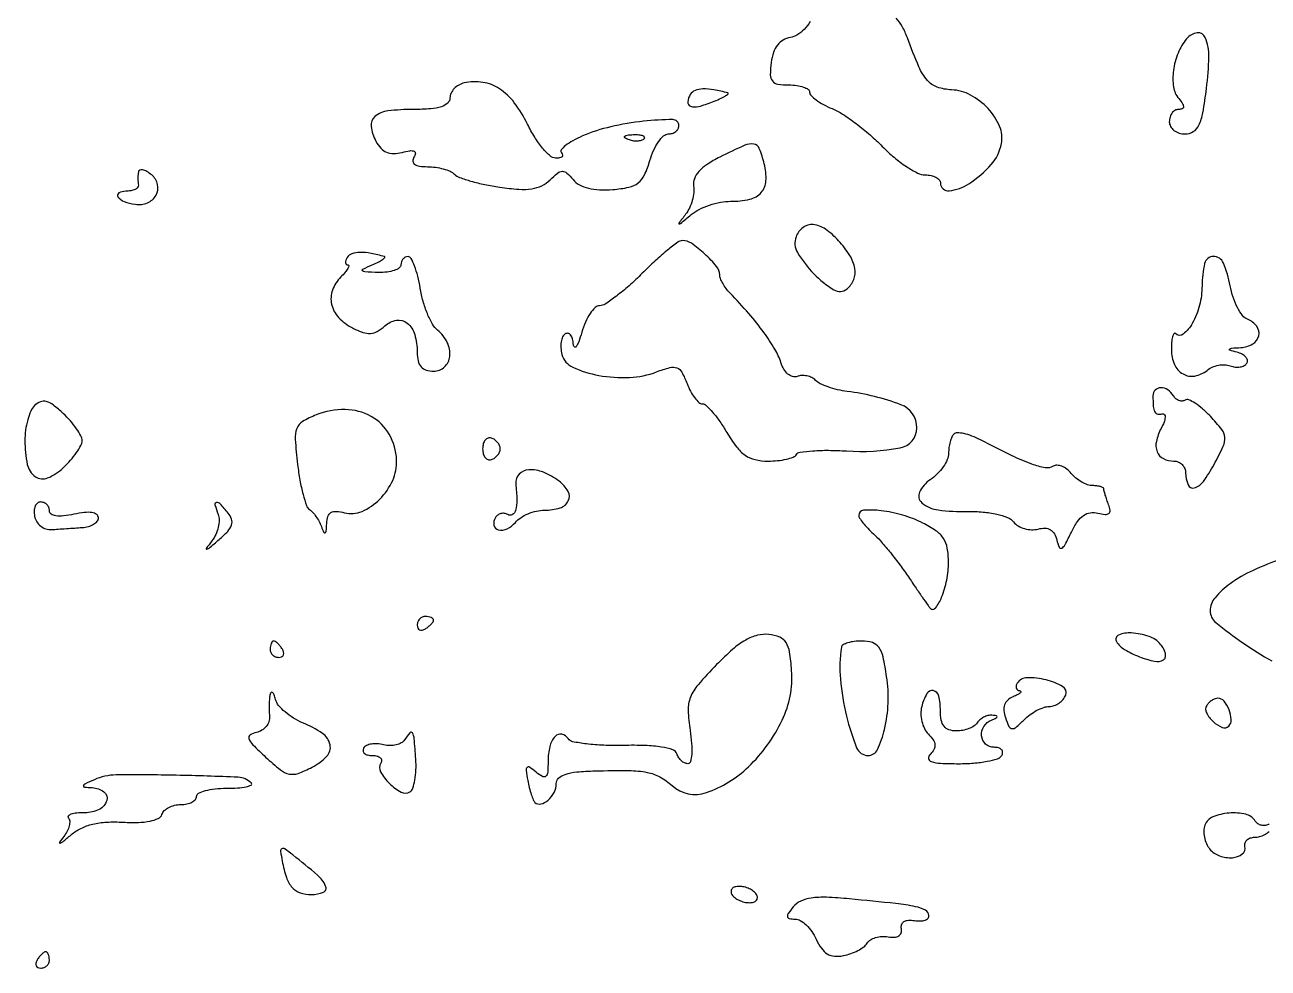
# Model space of a CAD drawing. Extents: x 0 to 5034, y 0 to 2560.
# Drawn here: x 1487 to 1639.1, y 631 to 746.3 of the extents above; entities that cross this region are included whole.
import ezdxf

# ---------------------------------------------------------------- set-up
doc = ezdxf.new("R2010")
doc.units = 0

msp = doc.modelspace()

# ---------------------------------------------------------------- linework, layer by layer
for points in [[(1583.078851, 746.735781, -0.051221), (1582.316141, 745.795035, -0.055054), (1581.454518, 745.102275, -0.105232), (1580.626432, 744.792945, 0.095642), (1579.754332, 744.485914, 0.09727), (1579.065171, 743.87763, 0.082262), (1578.576855, 742.961178, 0.048521), (1578.295249, 741.75, 0.030062), (1578.187054, 740.236705, 0.171513), (1578.443094, 739.485412, 0.189776), (1579.096825, 739.104545, 0.038128), (1580.46579, 739, -0.032927), (1581.436536, 738.936003, -0.050567), (1582.255576, 738.741888, -0.065402), (1582.820964, 738.458681, -0.248909), (1583, 738.12132, 0.19976), (1583.171281, 737.709709, 0.036984), (1583.807812, 737.164577, 0.03456), (1584.696924, 736.600714, 0.025438), (1585.75, 736.098213, -0.04499), (1587.040854, 735.419151, -0.017745), (1588.688131, 734.268623, -0.017393), (1590.390711, 732.891958, -0.020817), (1591.890445, 731.476892, 0.025039), (1593.324969, 730.146064, 0.028232), (1594.831191, 729.021337, 0.029192), (1596.203869, 728.223354, 0.117591), (1597.140445, 728, -0.051807), (1597.851943, 727.92608, -0.071711), (1598.453756, 727.70625, -0.091715), (1598.858175, 727.381668, -0.179791), (1599, 727, 0.445711), (1600.054179, 726.052349, 0.117477), (1602.476349, 726.909736, 0.068737), (1605.208353, 729.264391, 0.133774), (1606.467152, 731.829436, 0.150493), (1606.237409, 733.938761, 0.085609), (1604.822867, 736.107093, 0.081744), (1602.68245, 737.764287, 0.114893), (1600.361189, 738.399039, -0.073523), (1598.600168, 738.728459, -0.134413), (1597.401834, 739.546405, -0.075362), (1596.372007, 741.210367, -0.012251), (1594.961265, 744.75, 0.036942), (1594.327571, 746.136817, 0.064214), (1593.582397, 747.157309, 0.081995)], [(1640.778571, 681.01426, 0.030455), (1637.249686, 679.640469, 0.048126), (1634.447222, 678.004792, 0.06038), (1632.590234, 676.291723, 0.178117), (1632, 674.687419, 0.225768), (1632.676698, 673.265148, 0.01922), (1635.999121, 670.769804, 0.022936), (1639.524765, 668.559995, 0.129216)], [(1639.223607, 648.638197, -0.092519), (1638.761469, 648.459449, -0.096172), (1638.272527, 648.462971, -0.09932), (1637.832848, 648.647286, -0.105964), (1637.510081, 648.983688, 0.201104), (1636.346722, 649.814762, 0.07612), (1634.314491, 649.960207, 0.076488), (1632.341824, 649.491699, 0.207538), (1631.35674, 648.487265, 0.084443), (1631.220025, 647.805558, 0.056274), (1631.286215, 647.009888, 0.054989), (1631.532927, 646.227039, 0.069502), (1631.931812, 645.582161, 0.132797), (1633.140823, 644.729899, 0.10526), (1634.729724, 644.505617, 0.149262), (1635.9197, 644.961496, 0.289927), (1636.25, 645.882837, -0.132087), (1636.268087, 646.308167, -0.128759), (1636.496726, 646.671833, -0.110219), (1636.909359, 646.915754, -0.078743), (1637.440983, 647, 0.070406), (1638.045089, 647.085489, 0.052739), (1638.668275, 647.339137, 0.05336), (1639.216072, 647.712731, 0.078175)]]:
    msp.add_lwpolyline(points, format="xyb")
for points in [[(1629.11985, 744.64441, 0.076801), (1628.065179, 742.88265, 0.063551), (1627.503992, 740.766204, 0.068282), (1627.51222, 738.756393, 0.138953), (1628.145986, 737.324097, -0.024122), (1628.627152, 736.683862, -0.154725), (1628.741336, 736.300157, -0.314486), (1628.579695, 736.077136, -0.083756), (1628.122445, 736, 0.132654), (1627.694405, 735.884403, 0.100549), (1627.329718, 735.559375, 0.087756), (1627.084365, 735.073173, 0.073201), (1627, 734.5, 0.127683), (1627.148502, 733.927955, 0.100748), (1627.566363, 733.440625, 0.089431), (1628.191435, 733.112986, 0.076248), (1628.928044, 733, 0.140559), (1629.933084, 733.28823, 0.144044), (1630.621243, 734.063254, 0.066927), (1631.107901, 735.601938, 0.012094), (1631.552683, 738.575361, 0.025961), (1631.832918, 742.439879, 0.10077), (1631.404455, 744.789344, 0.343877), (1630.416798, 745.364228, 0.18786)], [(1540.75, 739.24361, 0.073332), (1540.081204, 738.987423, 0.073116), (1539.514062, 738.548904, 0.078935), (1539.131945, 738.001119, 0.11337), (1539, 737.426676, -0.204507), (1538.723091, 736.777976, -0.11375), (1537.971795, 736.330313, -0.060137), (1536.64167, 736.073526, -0.017647), (1534.559017, 736, 0.028792), (1531.410084, 735.818524, 0.14724), (1529.819405, 735.131862, 0.256115), (1529.354297, 733.930755, 0.090092), (1529.940668, 732.110864, 0.064318), (1530.536948, 731.275377, 0.105406), (1531.245496, 730.777578, 0.103878), (1532.103182, 730.607825, 0.061115), (1533.143284, 730.747721, -0.023104), (1534.107084, 730.952722, -0.138107), (1534.612453, 730.896344, -0.343386), (1534.767042, 730.628637, -0.104304), (1534.597355, 730.157524, 0.148519), (1534.468286, 729.669774, 0.234416), (1534.670421, 729.296856, 0.12011), (1535.255694, 729.066817, 0.033868), (1536.240983, 729, -0.034748), (1537.213809, 728.932311, -0.032914), (1538.186101, 728.730416, -0.034642), (1539.021362, 728.435141, -0.090009), (1539.55, 728.082267, 0.105344), (1540.183947, 727.686392, 0.017217), (1541.569, 727.236809, 0.018302), (1543.262487, 726.817291, 0.015227), (1545.089149, 726.492844, 0.018625), (1547.41257, 726.240728, 0.053682), (1549.029609, 726.299643, 0.077056), (1550.238361, 726.670229, 0.08372), (1551.239841, 727.382699, -0.025318), (1552.173067, 728.225916, -0.169186), (1552.752374, 728.436691, -0.191383), (1553.297086, 728.228894, -0.033872), (1554.065102, 727.421557, 0.097948), (1554.836228, 726.794399, 0.060234), (1555.932336, 726.372784, 0.050125), (1557.307102, 726.16963, 0.032555), (1558.914409, 726.199436, 0.031555), (1560.887825, 726.491071, 0.113899), (1562.032037, 727.025042, 0.119458), (1562.796651, 727.991039, 0.036379), (1563.456797, 729.75, -0.034365), (1563.91803, 730.994154, -0.045488), (1564.512413, 732.045313, -0.053077), (1565.143609, 732.777292, -0.190542), (1565.706797, 733, 0.07658), (1566.200856, 733.076116, 0.089605), (1566.620121, 733.29677, 0.100758), (1566.900402, 733.624994, 0.127162), (1567, 734.01028, 0.4165), (1566.245281, 734.759135, 0.024515), (1562.684821, 734.556611, 0.030481), (1558.662746, 733.879498, 0.043904), (1555.233348, 732.760211, 0.02396), (1554.029078, 732.176788, 0.044554), (1553.126999, 731.575275, 0.066205), (1552.6217, 731.045153, 0.369173), (1552.650014, 730.683319, -0.144901), (1552.78824, 730.428849, -0.272904), (1552.716463, 730.214435, -0.142533), (1552.414991, 730.075527, -0.045417), (1551.916667, 730.046672, -0.178346), (1551.242468, 730.320589, -0.035128), (1550.325876, 731.281736, -0.033244), (1549.363737, 732.615333, -0.025524), (1548.490569, 734.185607, 0.046264), (1546.873252, 736.829984, 0.087884), (1545.060344, 738.532845, 0.106184), (1543.024002, 739.316148, 0.094039)], [(1568.403835, 737.844402, 0.113889), (1568.091233, 736.922064, 0.347955), (1568.424214, 736.402257, 0.14757), (1569.427572, 736.363772, 0.031467), (1571.104816, 736.915131, 0.011491), (1571.98994, 737.293008, 0.024662), (1572.64954, 737.632881, 0.039905), (1573.025181, 737.892567, 0.607661), (1573, 738.013125, 0.023816), (1571.277412, 738.407737, 0.053617), (1569.942463, 738.501926, 0.078212), (1568.981261, 738.314276, 0.168652)], [(1562.729167, 732.395833, -0.126455), (1562.402231, 732.202593, -0.060344), (1561.916927, 732.123424, -0.05415), (1561.359369, 732.160852, -0.051402), (1560.8125, 732.316886, -0.054073), (1560.395823, 732.538436, -0.470617), (1560.37858, 732.720685, -0.168741), (1560.670344, 732.862007, -0.018894), (1561.416667, 732.921053, -0.028489), (1562.112848, 732.910055, -0.077125), (1562.592839, 732.799335, -0.208169), (1562.77538, 732.614691, -0.296942)], [(1572, 730.16596, 0.029084), (1570.463974, 729.288432, 0.064676), (1569.440998, 728.415587, 0.091882), (1568.89926, 727.535947, 0.13605), (1568.810873, 726.639803, -0.070644), (1568.835956, 725.832922, -0.041641), (1568.650421, 724.884631, -0.040774), (1568.300371, 723.948822, -0.054542), (1567.828107, 723.175811, 0.00202), (1566.99027, 722.081345, 0.604225), (1567.028204, 722.000288, 0.185558), (1567.201282, 722.057819, 0.001108), (1568.517233, 723.144064, -0.057387), (1569.481724, 723.772707, -0.034274), (1570.747406, 724.299584, -0.033933), (1572.09823, 724.656184, -0.049292), (1573.325, 724.769064, 0.055769), (1575.671951, 725.015631, 0.156912), (1577.08133, 725.836466, 0.174226), (1577.661272, 727.258895, 0.072138), (1577.446947, 729.355355, 0.033338), (1576.841236, 731.229768, 0.267054), (1576.15676, 731.771671, 0.144462), (1575.054853, 731.617282, 0.008688)], [(1500.881579, 728.372445, 0.020271), (1500.844787, 727.983755, 0.01346), (1500.83273, 727.535968, 0.01356), (1500.844559, 727.099868, 0.025597), (1500.881579, 726.75, -0.224438), (1500.797823, 726.464074, -0.098612), (1500.47563, 726.220312, -0.069499), (1499.962976, 726.054777, -0.043416), (1499.333333, 726, 0.124706), (1498.496099, 725.787885, 0.452075), (1498.388249, 725.317487, 0.149299), (1499.145032, 724.74145, 0.052165), (1500.485256, 724.399285, 0.135412), (1501.992841, 724.586362, 0.16759), (1503.045937, 725.518869, 0.187122), (1503.234251, 726.817612, 0.164485), (1502.512331, 727.989766, 0.036669), (1501.923451, 728.409657, 0.079069), (1501.409461, 728.619916, 0.152315), (1501.055978, 728.594488, 0.271857)], [(1581.338718, 720.440302, 0.231301), (1581.510589, 718.496717, 0.05789), (1583.515564, 715.905108, 0.060945), (1585.959529, 713.94912, 0.321963), (1587.574675, 714.061975, 0.127995), (1588.391504, 715.19779, 0.136384), (1588.525033, 716.559216, 0.097731), (1587.911443, 718.149815, 0.043164), (1586.543417, 719.952025, 0.057071), (1584.934731, 721.366413, 0.129125), (1583.423338, 721.918747, 0.186493), (1582.192386, 721.571156, 0.141031)], [(1562.526843, 715.967106, -0.014543), (1560.914062, 714.447831, -0.019187), (1559.354126, 713.165337, -0.016883), (1558.003097, 712.209029, -0.146588), (1557.305434, 712, 0.195243), (1556.761032, 711.778994, 0.051866), (1556.148201, 711.045313, 0.044552), (1555.569618, 709.994237, 0.033278), (1555.11878, 708.75, -0.014871), (1554.749338, 707.599978, -0.069954), (1554.42954, 706.986086, -0.488727), (1554.221318, 706.977402, -0.164841), (1554.090188, 707.309017, 0.05104), (1553.990275, 707.962121, 0.105269), (1553.76032, 708.422131, 0.172646), (1553.44448, 708.618194, 0.194188), (1553.09388, 708.558021, 0.15177), (1552.783801, 708.201601, 0.064778), (1552.60399, 707.588691, 0.055747), (1552.570271, 706.833357, 0.047288), (1552.698595, 706.044574, 0.226105), (1554.016569, 704.481441, 0.060965), (1557.195236, 703.485004, 0.056917), (1560.974561, 703.226533, 0.079882), (1564.279847, 703.913258, -0.025226), (1565.902783, 704.440002, -0.158594), (1566.76116, 704.396038, -0.178528), (1567.374024, 703.859517, -0.03378), (1568.005096, 702.486597, 0.030413), (1568.434955, 701.534597, 0.040076), (1568.944791, 700.730438, 0.045011), (1569.456809, 700.164155, 0.18862), (1569.876473, 700, -0.194662), (1570.351244, 699.807881, -0.02366), (1571.137052, 698.971875, -0.025256), (1572.009016, 697.840548, -0.018277), (1572.867499, 696.5, 0.029087), (1574.042561, 694.749566, 0.078769), (1575.11908, 693.717697, 0.095212), (1576.333101, 693.179682, 0.056888), (1577.907258, 693, 0.024922), (1579.082379, 693.058609, 0.031718), (1580.15327, 693.234817, 0.033098), (1580.999363, 693.489763, 0.166098), (1581.376008, 693.799377, -0.224), (1581.834033, 694.097173, -0.01608), (1583.381391, 694.258082, -0.02012), (1585.31266, 694.318407, -0.013703), (1587.509082, 694.238394, 0.060927), (1594.059792, 694.618008, 0.358842), (1596.123623, 697.057621, 0.316879), (1594.176813, 699.899291, 0.057339), (1587.604392, 701.520595, -0.025939), (1586.424262, 701.73433, -0.025939), (1585.272596, 702.069119, -0.026838), (1584.301869, 702.466362, -0.086037), (1583.732537, 702.867463, 0.081857), (1583.263275, 703.203927, 0.062308), (1582.66477, 703.411773, 0.062322), (1582.033661, 703.465743, 0.081991), (1581.468487, 703.349534, -0.164637), (1580.919997, 703.327549, -0.105292), (1580.353813, 703.633993, -0.082298), (1579.849928, 704.231421, -0.057339), (1579.488017, 705.037757, 0.057082), (1578.747338, 706.690246, 0.024094), (1577.405178, 708.722851, 0.020662), (1575.563566, 711.032677, 0.013276), (1573.25, 713.561593, -0.031773), (1572.771633, 714.124962, -0.031534), (1572.367188, 714.74578, -0.033188), (1572.085211, 715.332491, -0.095706), (1572, 715.773584, 0.177241), (1571.61971, 716.812687, 0.031913), (1570.168747, 718.322635, 0.032399), (1568.531012, 719.638194, 0.163343), (1567.421259, 719.967106, 0.152713), (1566.879868, 719.776342, 0.01083), (1565.603505, 718.778537, 0.014481), (1564.115901, 717.489164, 0.010386)], [(1526.444954, 717.910933, 0.04954), (1526.274213, 717.561564, 0.107788), (1526.232537, 717.267587, 0.18398), (1526.32166, 717.077196, 0.194679), (1526.512412, 717, -0.449749), (1526.624454, 716.873664, -0.100946), (1526.521408, 716.563744, -0.045822), (1526.18455, 716.085638, -0.020011), (1525.65773, 715.514872, 0.109718), (1524.633234, 713.905334, 0.143573), (1524.523847, 712.173518, 0.133038), (1525.377291, 710.56045, 0.088261), (1527.062076, 709.296685, 0.032191), (1528.355078, 708.745218, 0.099875), (1529.289574, 708.61382, 0.116784), (1530.116623, 708.862344, 0.052834), (1531.0365, 709.533032, -0.143424), (1532.455434, 710.21961, -0.215757), (1533.76329, 709.872751, -0.151927), (1534.689814, 708.473903, -0.070984), (1535, 706.3, 0.053626), (1535.113763, 705.242337, 0.126023), (1535.467391, 704.5375, 0.14074), (1536.086191, 704.13613, 0.074076), (1537, 704, 0.187302), (1538.339225, 704.519919, 0.185179), (1538.984859, 705.810177, 0.140077), (1538.674731, 707.508757, 0.10517), (1537.49105, 709.007428, -0.090797), (1536.868009, 709.751685, -0.030554), (1536.243565, 711.028727, -0.029228), (1535.711281, 712.556451, -0.029573), (1535.363242, 714.129872, 0.020652), (1535.062847, 715.612822, 0.031657), (1534.669967, 716.86315, 0.032716), (1534.247305, 717.777122, 0.274668), (1533.872192, 718, 0.113899), (1533.539486, 717.923214, 0.100314), (1533.256206, 717.70625, 0.093864), (1533.066114, 717.381857, 0.08593), (1533, 717, -0.24567), (1532.802156, 716.62164, -0.070412), (1532.192188, 716.314396, -0.053373), (1531.303371, 716.116227, -0.034583), (1530.25, 716.070285, -0.004372), (1528.584787, 716.127419, -0.215481), (1528.296589, 716.272912, -0.485414), (1528.343561, 716.478132, -0.009027), (1529.5, 717, 0.014342), (1530.233653, 717.340508, 0.031923), (1530.765625, 717.650094, 0.0617), (1531.034781, 717.883374, 0.552377), (1531, 718.006226, 0.025898), (1529.347677, 718.399709, 0.050773), (1528.001283, 718.508385, 0.069967), (1527.009049, 718.347624, 0.181167)], [(1631, 714.428571, -0.063339), (1630.698078, 712.054733, -0.063997), (1629.811724, 709.840963, -0.096985), (1628.708228, 708.536208, -0.382353), (1627.744048, 708.589286, 0.471047), (1627.556756, 708.571432, 0.088181), (1627.395126, 708.20893, 0.04215), (1627.284501, 707.520191, 0.018754), (1627.25, 706.600688, 0.104723), (1627.6268, 704.821395, 0.159366), (1628.675534, 703.657613, 0.175938), (1630.124895, 703.404395, 0.13007), (1631.614013, 704.094623, -0.069612), (1632.244329, 704.484311, -0.055008), (1633.009837, 704.725161, -0.056273), (1633.788137, 704.789509, -0.084317), (1634.45524, 704.65555, 0.060885), (1635.061981, 704.503987, 0.069174), (1635.66087, 704.512946, 0.079561), (1636.160972, 704.674177, 0.137497), (1636.480218, 704.967992, 0.19334), (1636.544627, 705.339631, 0.132581), (1636.346948, 705.724978, 0.09126), (1635.897095, 706.06779, 0.053549), (1635.262243, 706.308317, -0.010757), (1634.402668, 706.552401, -0.53838), (1634.361137, 706.694234, -0.201311), (1634.591971, 706.811658, -0.005439), (1635.75, 706.883999, 0.122029), (1637.198245, 707.32307, 0.203935), (1637.937729, 708.334697, 0.223932), (1637.688967, 709.491989, 0.138899), (1636.555173, 710.340455, -0.14093), (1635.953607, 710.794383, -0.042404), (1635.33899, 711.775586, -0.038769), (1634.805424, 713.046994, -0.033612), (1634.443882, 714.447443, 0.053515), (1633.609448, 717.219652, 0.30304), (1632.38548, 718.026828, 0.345777), (1631.323318, 717.183084, 0.058488)], [(1625, 701, 0.016821), (1625.044593, 699.674883, 0.101663), (1625.227046, 699.015398, 0.226707), (1625.58035, 698.745485, 0.120527), (1626.142823, 698.764274, -0.311762), (1626.396936, 698.676911, -0.18136), (1626.488778, 698.353154, -0.073335), (1626.35013, 697.757823, -0.029052), (1625.996579, 696.993608, 0.069077), (1625.413965, 695.414527, 0.148185), (1625.515041, 694.13285, 0.185338), (1626.270006, 693.305102, 0.116734), (1627.559017, 693, -0.099038), (1628.108951, 692.889992, -0.097945), (1628.576711, 692.576711, -0.097945), (1628.889992, 692.108951, -0.099038), (1629, 691.559017, 0.097821), (1629.289433, 690.093771, 0.383556), (1630.05117, 689.72745, 0.16529), (1631.169962, 690.512508, 0.034342), (1632.469145, 692.572564, 0.014055), (1633.603305, 694.828219, 0.129201), (1633.798663, 695.89691, 0.149724), (1633.424086, 696.852968, 0.020888), (1632.018248, 698.480576, 0.025229), (1631.076567, 699.386705, 0.037087), (1630.156787, 700.073772, 0.041329), (1629.372507, 700.486896, 0.243601), (1628.923738, 700.452868, -0.128507), (1628.57578, 700.346008, -0.100727), (1628.184441, 700.408531, -0.089155), (1627.809209, 700.631951, -0.075729), (1627.510081, 700.983688, 0.107522), (1626.812617, 701.70615, 0.146608), (1625.952133, 701.970105, 0.20439), (1625.279206, 701.688188, 0.195132)], [(1488.193, 699.793, 0.093734), (1487.734185, 699.120154, 0.035139), (1487.350444, 698.039819, 0.0333), (1487.088005, 696.77431, 0.03449), (1487, 695.5, 0.051181), (1487.297363, 692.602609, 0.189919), (1488.284835, 691.095127, 0.260359), (1489.785899, 690.935257, 0.087947), (1491.693, 692.181314, 0.02428), (1492.576078, 693.095564, 0.028017), (1493.322319, 694.050195, 0.028831), (1493.853573, 694.91704, 0.123669), (1494, 695.5, 0.123669), (1493.853573, 696.08296, 0.028831), (1493.322319, 696.949805, 0.028017), (1492.576078, 697.904436, 0.02428), (1491.693, 698.818686, 0.024216), (1490.484796, 699.848312, 0.096761), (1489.619445, 700.281827, 0.16012), (1488.896705, 700.248526, 0.105845)], [(1522.638227, 698.649815, 0.040633), (1520.967845, 697.837567, 0.171004), (1520.261813, 696.996343, 0.108034), (1520.06989, 695.675362, 0.011733), (1520.361797, 692.593002, 0.014974), (1520.649937, 690.658102, 0.020305), (1521.032663, 688.933494, 0.017709), (1521.450102, 687.556766, 0.16654), (1521.823625, 687.075352, -0.066394), (1522.20035, 686.749263, -0.028934), (1522.610374, 686.228385, -0.028004), (1522.988098, 685.616468, -0.033339), (1523.271109, 685, 0.014434), (1523.570444, 684.277123, 0.441467), (1523.736511, 684.222483, 0.249861), (1523.864332, 684.423003, 0.008884), (1523.921053, 685.366631, -0.066049), (1524.072411, 686.226822, -0.182968), (1524.446794, 686.701308, -0.155754), (1525.08931, 686.852985, -0.044674), (1526.110245, 686.681421, 0.168444), (1528.248348, 686.848484, 0.095641), (1530.410932, 688.335735, 0.088811), (1531.993259, 690.646134, 0.117354), (1532.472722, 693.143169, 0.119362), (1531.567463, 696.27319, 0.136138), (1529.358307, 698.463208, 0.126259), (1526.192831, 699.302742, 0.095144)], [(1543, 694.5, 0.064908), (1543.079656, 693.888977, 0.107546), (1543.315781, 693.428177, 0.143818), (1543.666526, 693.189601, 0.159683), (1544.075, 693.191667, 0.073624), (1544.485911, 693.399741, 0.066918), (1544.834219, 693.723802, 0.070382), (1545.069583, 694.110048, 0.102038), (1545.15, 694.5, 0.102038), (1545.069583, 694.889952, 0.070382), (1544.834219, 695.276198, 0.066918), (1544.485911, 695.600259, 0.073624), (1544.075, 695.808333, 0.159683), (1543.666526, 695.810399, 0.143818), (1543.315781, 695.571823, 0.107546), (1543.079656, 695.111023, 0.064908)], [(1600.640316, 696.306983, 0.095483), (1600.393976, 695.943024, 0.03471), (1600.188093, 695.352047, 0.032889), (1600.04723, 694.657442, 0.033595), (1600, 693.955305, -0.104072), (1599.838876, 693.189589, -0.048159), (1599.339062, 692.298212, -0.044834), (1598.610775, 691.428078, -0.047073), (1597.75, 690.717326, 0.130407), (1596.449098, 689.219942, 0.343705), (1596.721776, 687.916106, 0.144677), (1598.737717, 687.027518, 0.036984), (1602.337619, 686.833419, -0.025319), (1604.221258, 686.77584, -0.035326), (1605.887048, 686.520996, -0.040417), (1607.19978, 686.11028, -0.124147), (1607.946124, 685.564917, 0.087827), (1608.516433, 685.08175, 0.061501), (1609.29227, 684.749318, 0.060169), (1610.145746, 684.61003, 0.074477), (1610.945575, 684.696019, -0.070213), (1611.791427, 684.794221, -0.127805), (1612.455874, 684.603986, -0.130057), (1612.936126, 684.117603, -0.074038), (1613.238957, 683.342784, 0.043979), (1613.518037, 682.479527, 0.443687), (1613.835502, 682.369, 0.146803), (1614.244204, 682.782868, 0.009389), (1615.021059, 684.316708, -0.035905), (1615.755497, 685.594039, -0.089354), (1616.504444, 686.363588, -0.120216), (1617.326527, 686.693319, -0.099815), (1618.269899, 686.639671, 0.034899), (1619.148056, 686.474416, 0.19642), (1619.598665, 686.599933, 0.265547), (1619.751533, 686.969596, 0.059925), (1619.57899, 687.654751, -0.008477), (1619.357305, 688.263093, -0.010156), (1619.170078, 688.843208, -0.009005), (1619.031594, 689.336167, -0.064051), (1619, 689.581787, 0.26893), (1618.906623, 689.74284, 0.056358), (1618.595343, 689.87715, 0.044977), (1618.150244, 689.969628, 0.028748), (1617.622445, 690, -0.086111), (1617.00539, 690.107064, -0.043603), (1616.286544, 690.437391, -0.041593), (1615.583761, 690.919259, -0.048513), (1615.009138, 691.48899, 0.056348), (1614.463516, 692.013314, 0.068704), (1613.847912, 692.3623, 0.081806), (1613.259514, 692.490969, 0.152571), (1612.79134, 692.371041, -0.184853), (1611.825216, 692.187244, -0.042517), (1610.193914, 692.62569, -0.026126), (1607.760128, 693.654074, -0.00648), (1603.890316, 695.59547, 0.027521), (1602.844137, 696.066334, 0.03811), (1601.859134, 696.362106, 0.042428), (1601.055243, 696.467794, 0.210873)], [(1547.052296, 690.25, -0.018836), (1547.180667, 688.237619, -0.070036), (1547.036774, 686.978719, -0.197883), (1546.641158, 686.452185, -0.279258), (1546.069098, 686.457295, 0.100828), (1545.669126, 686.604475, 0.098348), (1545.239685, 686.585377, 0.097513), (1544.847224, 686.403043, 0.097277), (1544.552786, 686.08541, 0.186364), (1544.37959, 685.160296, 0.297774), (1544.915466, 684.599023, 0.171559), (1545.996378, 684.718509, 0.107452), (1547.009138, 685.51101, -0.076023), (1547.65126, 686.081414, -0.044492), (1548.562958, 686.562609, -0.043312), (1549.585014, 686.890167, -0.055952), (1550.563428, 687, 0.072696), (1552.471152, 687.278842, 0.205967), (1553.48132, 688.123714, 0.253273), (1553.44852, 689.290779, 0.09989), (1552.350138, 690.534731, 0.064233), (1550.430378, 691.63406, 0.111828), (1548.629892, 691.941343, 0.189487), (1547.451709, 691.40353, 0.220841)], [(1488.190371, 686.25, 0.093296), (1488.450677, 685.591225, 0.08613), (1488.93843, 685.050781, 0.086956), (1489.575165, 684.7101, 0.09773), (1490.263695, 684.625, -0.000829), (1491.072025, 684.681846, -0.000435), (1492.07746, 684.75, -0.000433), (1493.107904, 684.818052, -0.000665), (1494, 684.875, 0.051525), (1494.765166, 685.002708, 0.068536), (1495.4125, 685.280371, 0.085548), (1495.84905, 685.657681, 0.173556), (1496, 686.079455, 0.251119), (1495.784926, 686.480681, 0.112318), (1495.207808, 686.699871, 0.063474), (1494.268883, 686.711604, 0.025486), (1493, 686.5, -0.025486), (1491.731117, 686.288396, -0.063474), (1490.792192, 686.300129, -0.112318), (1490.215074, 686.519319, -0.251119), (1490, 686.920545, 0.098458), (1489.918083, 687.332515, 0.097806), (1489.684711, 687.68291, 0.09808), (1489.336288, 687.917569, 0.099622), (1488.926676, 688, 0.17594), (1488.544986, 687.861401, 0.119541), (1488.26764, 687.485937, 0.089197), (1488.140787, 686.919566, 0.058233)], [(1510.64326, 686.487265, -0.096438), (1510.767477, 685.781122, -0.053244), (1510.658243, 684.908574, -0.050309), (1510.350373, 684.014017, -0.056733), (1509.879109, 683.237265, 0.006164), (1509.187416, 682.320474, 0.680003), (1509.246991, 682.225519, 0.128837), (1509.527359, 682.357563, 0.002471), (1510.763702, 683.401792, 0.028345), (1511.814479, 684.40647, 0.105878), (1512.281958, 685.18603, 0.161757), (1512.287993, 685.898499, 0.095403), (1511.874024, 686.651792, 0.014213), (1510.885614, 687.776134, 0.243158), (1510.43735, 687.936806, 0.456519), (1510.254234, 687.658152, 0.02282)], [(1589, 686.367295, 0.147735), (1589.102225, 686.028872, 0.021841), (1589.527998, 685.445367, 0.023039), (1590.109176, 684.782886, 0.017982), (1590.797441, 684.117295, -0.028217), (1591.650493, 683.257886, -0.010198), (1592.765633, 681.946956, -0.010077), (1593.931098, 680.45859, -0.01181), (1594.973603, 679, 0.001051), (1595.912323, 677.625012, 0.001433), (1596.764674, 676.389757, 0.000936), (1597.48552, 675.355603, 0.01648), (1597.730535, 675.02896, 0.480637), (1598.388901, 675.030147, 0.073424), (1599.151598, 676.342872, 0.04779), (1599.769166, 678.456735, 0.046011), (1599.984687, 680.676758, 0.044208), (1599.843258, 682.365798, 0.103357), (1599.377698, 683.538626, 0.096295), (1598.457362, 684.476691, 0.035064), (1596.846362, 685.426758, 0.044391), (1594.387501, 686.39184, 0.041522), (1591.74126, 686.934591, 0.044929), (1589.593746, 686.997966, 0.396662)], [(1535, 672.940983, 0.108972), (1535.078288, 672.586039, 0.182303), (1535.29375, 672.3746, 0.161196), (1535.6179, 672.343488, 0.082592), (1536, 672.5, 0.029505), (1536.382774, 672.768994, 0.035638), (1536.70625, 673.066025, 0.038439), (1536.934461, 673.34829, 0.151918), (1537, 673.559017, 0.210953), (1536.92554, 673.727648, 0.081139), (1536.70625, 673.870461, 0.061769), (1536.382849, 673.967655, 0.042167), (1536, 674, 0.105053), (1535.618444, 673.918938, 0.099167), (1535.29375, 673.688914, 0.09642), (1535.076123, 673.345238, 0.093332)], [(1517, 670, 0.105053), (1517.081062, 669.618444, 0.099167), (1517.311086, 669.29375, 0.09642), (1517.654762, 669.076123, 0.093332), (1518.059017, 669, 0.108972), (1518.413961, 669.078288, 0.182303), (1518.6254, 669.29375, 0.161196), (1518.656512, 669.6179, 0.082592), (1518.5, 670, 0.029505), (1518.231006, 670.382774, 0.035638), (1517.933975, 670.70625, 0.038439), (1517.65171, 670.934461, 0.151918), (1517.440983, 671, 0.210953), (1517.272352, 670.92554, 0.081139), (1517.129539, 670.70625, 0.061769), (1517.032345, 670.382849, 0.042167)], [(1571.606365, 668.108927, 0.015373), (1569.357226, 665.659285, 0.08264), (1568.418704, 664.118523, 0.104116), (1568.137462, 662.525216, 0.031459), (1568.373436, 660.066122, -0.020033), (1568.562876, 658.475002, -0.03671), (1568.569473, 657.169758, -0.0459), (1568.421461, 656.252987, -0.342243), (1568.095151, 656, -0.113407), (1567.710668, 656.088342, -0.069805), (1567.323305, 656.348311, -0.064295), (1566.991869, 656.732421, -0.065532), (1566.77142, 657.18574, 0.236631), (1566.261413, 657.69466, 0.040336), (1564.88795, 658.029298, 0.031618), (1562.891931, 658.219786, 0.013635), (1560.218358, 658.232251, -0.014886), (1557.815743, 658.249461, -0.021346), (1555.693337, 658.418799, -0.018015), (1554.000801, 658.689039, -0.208669), (1553.461173, 659.062823, 0.211294), (1552.679065, 659.598763, 0.26175), (1551.856342, 659.319056, 0.123999), (1551.211939, 658.094237, 0.059467), (1551, 656.318538, -0.016641), (1550.954208, 654.943034, -0.191581), (1550.725788, 654.46423, -0.330801), (1550.319257, 654.420091, -0.040506), (1549.540274, 654.966576, 0.02326), (1548.750351, 655.562371, 0.358258), (1548.434263, 655.53438, 0.236952), (1548.308996, 655.167618, 0.013515), (1548.508914, 653.953714, 0.014892), (1548.707003, 653.068031, 0.017718), (1548.947991, 652.246239, 0.0167), (1549.19646, 651.574081, 0.09981), (1549.402109, 651.264558, 0.26633), (1550.112393, 651.071934, 0.117461), (1551.001448, 651.545694, 0.092637), (1551.740226, 652.492518, 0.120033), (1552, 653.559017, -0.209774), (1552.292042, 654.224474, -0.107024), (1553.094646, 654.695227, -0.056672), (1554.514735, 654.989011, -0.016461), (1556.75, 655.118483, -0.008174), (1560.906657, 655.154195, -0.045388), (1563.126748, 654.934876, -0.078243), (1564.683302, 654.374876, -0.057017), (1566.1873, 653.311501, 0.271415), (1570.364477, 652.467876, 0.109299), (1575.520342, 655.618423, 0.089226), (1579.651234, 661.325069, 0.131126), (1580.801332, 667.376191, 0.019188), (1580.545653, 669.663623, 0.104478), (1580.111456, 670.824607, 0.159821), (1579.339817, 671.458553, 0.063696), (1577.994746, 671.792805, 0.092058), (1576.605631, 671.699247, 0.068162), (1575.176907, 671.117031, 0.048936), (1573.569981, 669.967722, 0.019662)], [(1586.886711, 670.25, 0.059636), (1586.765515, 666.314569, 0.038232), (1587.516182, 661.800108, 0.034359), (1588.749909, 657.947208, 0.307205), (1590.146071, 657, 0.289339), (1591.292368, 657.723944, 0.053234), (1592.1607, 660.195679, 0.047841), (1592.600149, 663.410335, 0.04731), (1592.423397, 666.66226, 0.017219), (1591.980303, 669.052647, 0.09859), (1591.463734, 670.227444, 0.16632), (1590.671883, 670.805239, 0.075328), (1589.386456, 671, 0.029638), (1588.464163, 670.945281, 0.043268), (1587.667743, 670.779688, 0.051435), (1587.089593, 670.539148, 0.235154)], [(1620.54331, 670.929922, 0.120464), (1621.533097, 669.955745, 0.042276), (1623.339043, 669.076288, 0.040803), (1625.204568, 668.525449, 0.186886), (1626.298558, 668.706441, 0.205196), (1626.511129, 668.996426, 0.106171), (1626.518558, 669.453992, 0.076065), (1626.315856, 670.014247, 0.048472), (1625.926114, 670.589028, 0.138498), (1624.51762, 671.558488, 0.066181), (1622.343808, 671.988774, 0.115591), (1620.799191, 671.728532, 0.46083)], [(1608.396955, 665.833269, 0.07776), (1608.260693, 665.509507, 0.140352), (1608.270893, 665.224127, 0.16961), (1608.424215, 665.022703, 0.125017), (1608.690983, 664.929715, -0.281983), (1608.822218, 664.832747, -0.310679), (1608.78852, 664.68041, -0.068433), (1608.457045, 664.44676, -0.019636), (1607.886957, 664.179715, 0.083383), (1607.230721, 663.76353, 0.121843), (1606.847886, 663.200005, 0.111904), (1606.7535, 662.485657, 0.063002), (1606.943017, 661.627489, 0.024927), (1607.386118, 660.558759, 0.260476), (1607.759024, 660.293498, 0.209985), (1608.237596, 660.444318, 0.016539), (1609.234632, 661.377489, -0.039952), (1609.963562, 661.998389, -0.035453), (1610.810709, 662.523387, -0.037187), (1611.644764, 662.885477, -0.084007), (1612.321583, 663, 0.086372), (1612.921481, 663.104408, 0.066333), (1613.513307, 663.410343, 0.065949), (1614.007669, 663.862904, 0.08304), (1614.322068, 664.396913, 0.369798), (1613.950075, 665.44188, 0.070759), (1611.924103, 666.248995, 0.062916), (1609.594219, 666.511424, 0.256332)], [(1517.000847, 664.5, 0.036333), (1516.92312, 664.001031, 0.014183), (1516.885767, 663.30399, 0.013952), (1516.887839, 662.544371, 0.016856), (1516.933688, 661.83273, -0.103445), (1516.861803, 661.170389, -0.090112), (1516.530539, 660.555276, -0.087436), (1515.993194, 660.081486, -0.089726), (1515.33097, 659.825222, 0.094284), (1514.561801, 659.519553, 0.353887), (1514.407756, 659.061243, 0.10731), (1514.880523, 658.323361, 0.009878), (1516.453841, 656.805608, 0.01781), (1518.256457, 655.249764, 0.116151), (1519.329231, 654.73793, 0.142325), (1520.413495, 654.812697, 0.031423), (1522.137303, 655.571002, 0.080862), (1523.93068, 656.902416, 0.250056), (1524.335256, 658.305473, 0.193367), (1523.396043, 659.70414, 0.051228), (1520.982436, 661.007275, -0.039539), (1519.850435, 661.584769, -0.039596), (1518.824029, 662.333018, -0.042581), (1518.039822, 663.131129, -0.108432), (1517.670292, 663.848832, 0.024825), (1517.48612, 664.425572, 0.110572), (1517.292848, 664.72122, 0.402242), (1517.128106, 664.722321, 0.147414)], [(1596.705651, 662.982409, 0.069793), (1596.603715, 662.110763, 0.054021), (1596.728617, 661.161894, 0.055027), (1597.048405, 660.282449, 0.081855), (1597.524734, 659.618123, -0.045558), (1598.111675, 658.913231, -0.130358), (1598.324986, 658.317871, -0.150582), (1598.201312, 657.749166, -0.068192), (1597.735714, 657.135714, 0.231247), (1597.560709, 656.62627, 0.291308), (1597.8716, 656.25, 0.06775), (1598.994032, 656.048028, 0.010686), (1601.240983, 656, 0.020037), (1603.063465, 656.073065, 0.026948), (1604.700225, 656.29375, 0.026244), (1605.993204, 656.610686, 0.183097), (1606.5, 657, 0.139169), (1606.607943, 657.379648, 0.191142), (1606.478525, 657.70625, 0.138808), (1606.110654, 657.926733, 0.066118), (1605.559017, 658, -0.18842), (1604.530131, 658.401998, -0.185466), (1604.037719, 659.39816, -0.165461), (1604.316347, 660.558672, -0.157198), (1605.25, 661.337719, 0.013592), (1605.830327, 661.590437, 0.263902), (1605.939531, 661.744421, 0.400844), (1605.846721, 661.863602, 0.020128), (1605.309017, 661.921053, 0.077062), (1604.807596, 661.877, 0.057435), (1604.286338, 661.683059, 0.057627), (1603.824778, 661.376643, 0.079172), (1603.5, 661, -0.111412), (1603.123976, 660.616444, -0.050262), (1602.49335, 660.29375, -0.046318), (1601.729296, 660.074077, -0.046881), (1600.940983, 660, -0.081061), (1600.043973, 660.146387, -0.147833), (1599.444098, 660.572002, -0.120661), (1599.105482, 661.330218, -0.044995), (1599, 662.5, 0.056185), (1598.800216, 664.272294, 0.292718), (1598.131326, 664.929736, 0.330053), (1597.336443, 664.564848, 0.061848)], [(1631.570027, 663.113307, 0.263526), (1631.536037, 662.224824, 0.086702), (1632.357041, 661.145004, 0.091396), (1633.465239, 660.441747, 0.300751), (1634.273108, 660.606442, 0.215635), (1634.569787, 661.393126, 0.076928), (1634.304431, 662.592789, 0.077585), (1633.692218, 663.647075, 0.226203), (1632.952028, 664, 0.089674), (1632.59255, 663.935005, 0.053227), (1632.202043, 663.739534, 0.051027), (1631.841508, 663.45248, 0.060786)], [(1533.446158, 658.912882, -0.127969), (1533.049257, 658.533626, -0.070112), (1532.417591, 658.289993, -0.062485), (1531.659422, 658.211384, -0.058638), (1530.888137, 658.319002, 0.048966), (1530.125111, 658.440514, 0.056882), (1529.391543, 658.401178, 0.065833), (1528.794035, 658.217206, 0.147827), (1528.441979, 657.90612, 0.167665), (1528.364744, 657.562884, 0.190163), (1528.521767, 657.266173, 0.12142), (1528.920279, 657.065466, 0.056284), (1529.5, 657, -0.057244), (1530.079017, 656.933492, -0.12325), (1530.475825, 656.729932, -0.190611), (1530.630549, 656.428955, -0.164385), (1530.549826, 656.08062, 0.269929), (1530.521537, 655.004548, 0.072727), (1531.591055, 653.586534, 0.072535), (1533.024247, 652.531498, 0.266914), (1534.106878, 652.566054, 0.1753), (1534.458102, 653.009242, 0.036665), (1534.706983, 653.984834, 0.034329), (1534.840846, 655.22119, 0.026623), (1534.821871, 656.575245, 0.004767), (1534.629179, 659.079986, 0.111866), (1534.414115, 659.753416, 0.515133), (1534.080678, 659.78267, 0.038361)], [(1495.5, 654.038251, 0.005844), (1494.344872, 653.503475, 0.221725), (1494.167155, 653.287771, 0.463593), (1494.277091, 653.132288, 0.011752), (1495.25, 653.070285, -0.153504), (1496.665706, 652.561883, -0.312497), (1497.015479, 651.490751, -0.210713), (1496.087759, 650.401508, -0.112967), (1494.333333, 650, 0.023294), (1493.353798, 649.954341, 0.055908), (1492.643285, 649.806715, 0.135434), (1492.316036, 649.589594, 0.393966), (1492.324657, 649.342009, -0.187411), (1492.486967, 648.973491, -0.072837), (1492.429787, 648.409651, -0.058711), (1492.178562, 647.749775, -0.043635), (1491.758557, 647.092009, 0.013084), (1491.251618, 646.395733, 0.684466), (1491.319019, 646.296639, 0.115464), (1491.636997, 646.452939, 0.004472), (1492.648479, 647.297517, -0.063014), (1493.858046, 648.087911, -0.054238), (1495.288637, 648.601326, -0.046261), (1497.001148, 648.849197, -0.027563), (1499.062512, 648.841314, 0.021781), (1500.883879, 648.813295, 0.042949), (1502.32063, 648.977823, 0.057394), (1503.325419, 649.304704, 0.207884), (1503.764599, 649.793797, -0.124711), (1504.06031, 650.255258, -0.068379), (1504.61158, 650.645678, -0.061374), (1505.320475, 650.910148, -0.058689), (1506.083333, 651, 0.050201), (1506.816758, 651.073823, 0.070178), (1507.436979, 651.29375, 0.090315), (1507.854207, 651.61825, 0.184457), (1508, 652, -0.284196), (1508.238784, 652.386174, -0.04928), (1509.077083, 652.70625, -0.040814), (1510.261608, 652.927516, -0.025777), (1511.666667, 653, 0.016075), (1513.031345, 653.043885, 0.034686), (1514.072406, 653.183844, 0.062999), (1514.667604, 653.386926, 0.514762), (1514.707481, 653.625853, 0.187626), (1513.092074, 654.336539, 0.005513), (1505.523113, 654.582568, 0.007969), (1498.164201, 654.623255, 0.103234)], [(1518.48358, 644.085261, 0.03189), (1519.006532, 642.070959, 0.100632), (1519.694296, 640.865168, 0.134837), (1520.668982, 640.221285, 0.079099), (1522.059017, 640, 0.100366), (1523.512569, 640.294742, 0.42567), (1523.79671, 641.036555, 0.105407), (1522.782079, 642.373687, 0.011532), (1519.786348, 644.83902, 0.013469), (1518.787429, 645.580554, 0.291935), (1518.438352, 645.595769, 0.303793), (1518.287204, 645.28792, 0.014199)], [(1573.5, 640, 0.091204), (1573.846464, 639.617096, 0.053126), (1574.377112, 639.29375, 0.050746), (1574.99842, 639.074178, 0.059645), (1575.618034, 639, 0.069308), (1576.146634, 639.073627, 0.14379), (1576.495862, 639.29375, 0.190139), (1576.613866, 639.620091, 0.131946), (1576.5, 640, 0.091204), (1576.153536, 640.382904, 0.053126), (1575.622888, 640.70625, 0.050746), (1575.00158, 640.925822, 0.059645), (1574.381966, 641, 0.069308), (1573.853366, 640.926373, 0.14379), (1573.504138, 640.70625, 0.190139), (1573.386134, 640.379909, 0.131946)], [(1581.002021, 638.502435, 0.018795), (1580.381972, 637.695442, 0.192243), (1580.284635, 637.293696, 0.323704), (1580.507831, 637.062719, 0.044132), (1581.21704, 637, -0.134552), (1581.857754, 636.824402, -0.056315), (1582.577575, 636.280016, -0.050167), (1583.260225, 635.486648, -0.045719), (1583.795725, 634.54899, 0.046606), (1584.441885, 633.422204, 0.10334), (1585.162307, 632.749674, 0.11604), (1586.033966, 632.466576, 0.068416), (1587.132745, 632.525564, 0.037728), (1588.032542, 632.770404, 0.035954), (1588.900549, 633.150735, 0.038101), (1589.616687, 633.600728, 0.095298), (1590.032984, 634.053369, -0.118091), (1590.43263, 634.450411, -0.063859), (1591.069437, 634.734404, -0.058103), (1591.831765, 634.869876, -0.057739), (1592.606479, 634.826795, 0.054484), (1593.368001, 634.779488, 0.125983), (1593.911938, 634.946238, 0.177311), (1594.197919, 635.305941, 0.131911), (1594.227793, 635.81662, -0.131578), (1594.257205, 636.325101, -0.174707), (1594.54097, 636.686715, -0.1262), (1595.078172, 636.857877, -0.056358), (1595.824516, 636.81662, 0.0465), (1596.533347, 636.763439, 0.079527), (1597.116035, 636.867524, 0.11898), (1597.483988, 637.104583, 0.219619), (1597.596723, 637.434527, 0.251506), (1597.157387, 638.082353, 0.06917), (1595.957782, 638.51205, 0.024952), (1593.563521, 638.888483, 0.002573), (1587.874466, 639.464506, 0.013688), (1585.051584, 639.657856, 0.045055), (1583.188697, 639.566433, 0.071959), (1581.907903, 639.194311, 0.113394)], [(1488.5, 632, 0.082592), (1488.343488, 631.6179, 0.161196), (1488.3746, 631.29375, 0.182303), (1488.586039, 631.078288, 0.108972), (1488.940983, 631, 0.093332), (1489.345238, 631.076123, 0.09642), (1489.688914, 631.29375, 0.099167), (1489.918938, 631.618444, 0.105053), (1490, 632, 0.042167), (1489.967655, 632.382849, 0.061769), (1489.870461, 632.70625, 0.081139), (1489.727648, 632.92554, 0.210953), (1489.559017, 633, 0.151918), (1489.34829, 632.934461, 0.038439), (1489.066025, 632.70625, 0.035638), (1488.768994, 632.382774, 0.029505)]]:
    msp.add_lwpolyline(points, format="xyb", close=True)

doc.saveas('drawing.dxf')
